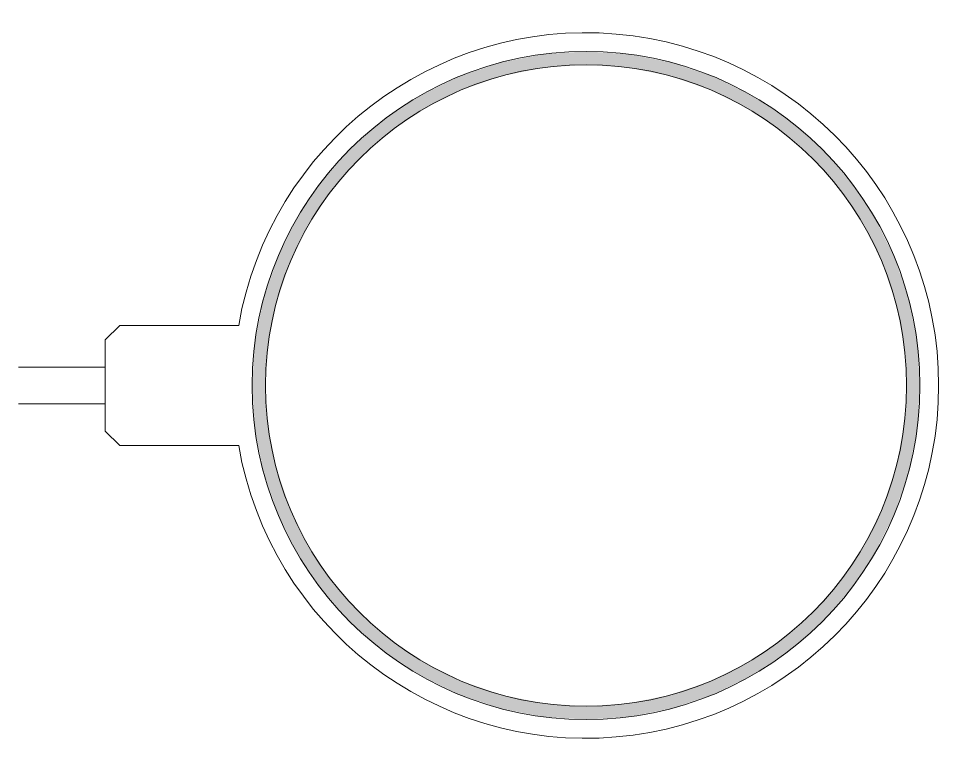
# Model space of a CAD drawing. Header units: metres. Extents: x 0 to 138, y -55 to 55.
import ezdxf

# ---------------------------------------------------------------- set-up
doc = ezdxf.new("R2010")
doc.units = ezdxf.units.M
doc.layers.add('A-DETL-GENF', color=92, linetype='Continuous', lineweight=18)

# ---------------------------------------------------------------- blocks, each defined once
blk = doc.blocks.new('52 HWA - 100mm plattegrond-5041099-00_0 Basismaterialen')
at = {"layer": 'A-DETL-GENF', "lineweight": 13}
h = blk.add_hatch(color=256, dxfattribs=at)
h.paths.add_polyline_path([(85, -50), (91.53, -49.57), (97.94, -48.3), (104.13, -46.19), (110, -43.3), (115.43, -39.66), (120.36, -35.36), (124.66, -30.43), (128.3, -25), (131.19, -19.13), (133.3, -12.94), (134.56, -6.58), (135, 0), (134.56, 6.58), (133.3, 12.94), (131.19, 19.13), (128.3, 25), (124.66, 30.43), (120.36, 35.36), (115.43, 39.66), (110, 43.3), (104.13, 46.19), (97.94, 48.3), (91.53, 49.57), (85, 50), (78.47, 49.57), (72.06, 48.3), (65.87, 46.19), (60, 43.3), (54.57, 39.66), (49.64, 35.36), (45.34, 30.43), (41.7, 25), (38.81, 19.13), (36.7, 12.94), (35.44, 6.58), (35, 0), (35.44, -6.58), (36.7, -12.94), (38.81, -19.13), (41.7, -25), (45.34, -30.43), (49.64, -35.36), (54.57, -39.66), (60, -43.3), (65.87, -46.19), (72.06, -48.3), (78.47, -49.57)])
h.paths.add_polyline_path([(85, -48), (78.74, -47.58), (72.58, -46.36), (66.63, -44.34), (61, -41.57), (55.78, -38.08), (51.06, -33.94), (46.92, -29.22), (43.43, -24), (40.66, -18.37), (38.64, -12.42), (37.42, -6.32), (37, 0), (37.42, 6.32), (38.64, 12.42), (40.66, 18.37), (43.43, 24), (46.92, 29.22), (51.06, 33.94), (55.78, 38.08), (61, 41.57), (66.63, 44.34), (72.58, 46.36), (78.74, 47.58), (85, 48), (91.26, 47.58), (97.42, 46.36), (103.37, 44.34), (109, 41.57), (114.22, 38.08), (118.94, 33.94), (123.08, 29.22), (126.57, 24), (129.34, 18.37), (131.36, 12.42), (132.58, 6.32), (133, 0), (132.58, -6.32), (131.36, -12.42), (129.34, -18.37), (126.57, -24), (123.08, -29.22), (118.94, -33.94), (114.22, -38.08), (109, -41.57), (103.37, -44.34), (97.42, -46.36), (91.26, -47.58)])
for p, q in [((13, 6.83), (15.17, 9)), ((32.99, 9), (15.17, 9)), ((13, 6.83), (13, -6.83)), ((0, 2.73), (13, 2.73)), ((13, -2.73), (0, -2.73)), ((13, -6.83), (15.17, -9)), ((15.17, -9), (32.99, -9))]:
    blk.add_line(p, q, dxfattribs=at)
at = {"layer": 'A-DETL-GENF'}
for radius, start, end in [(52.79, 189.817, 170.183), (50, 360, 180), (48, 0, 180), (50, 180, 360), (48, 180, 0)]:
    blk.add_arc((85, 0), radius, start, end, dxfattribs=at)

msp = doc.modelspace()

# ---------------------------------------------------------------- block references
msp.add_blockref('52 HWA - 100mm plattegrond-5041099-00_0 Basismaterialen', (0, 0))

doc.saveas('drawing.dxf')
